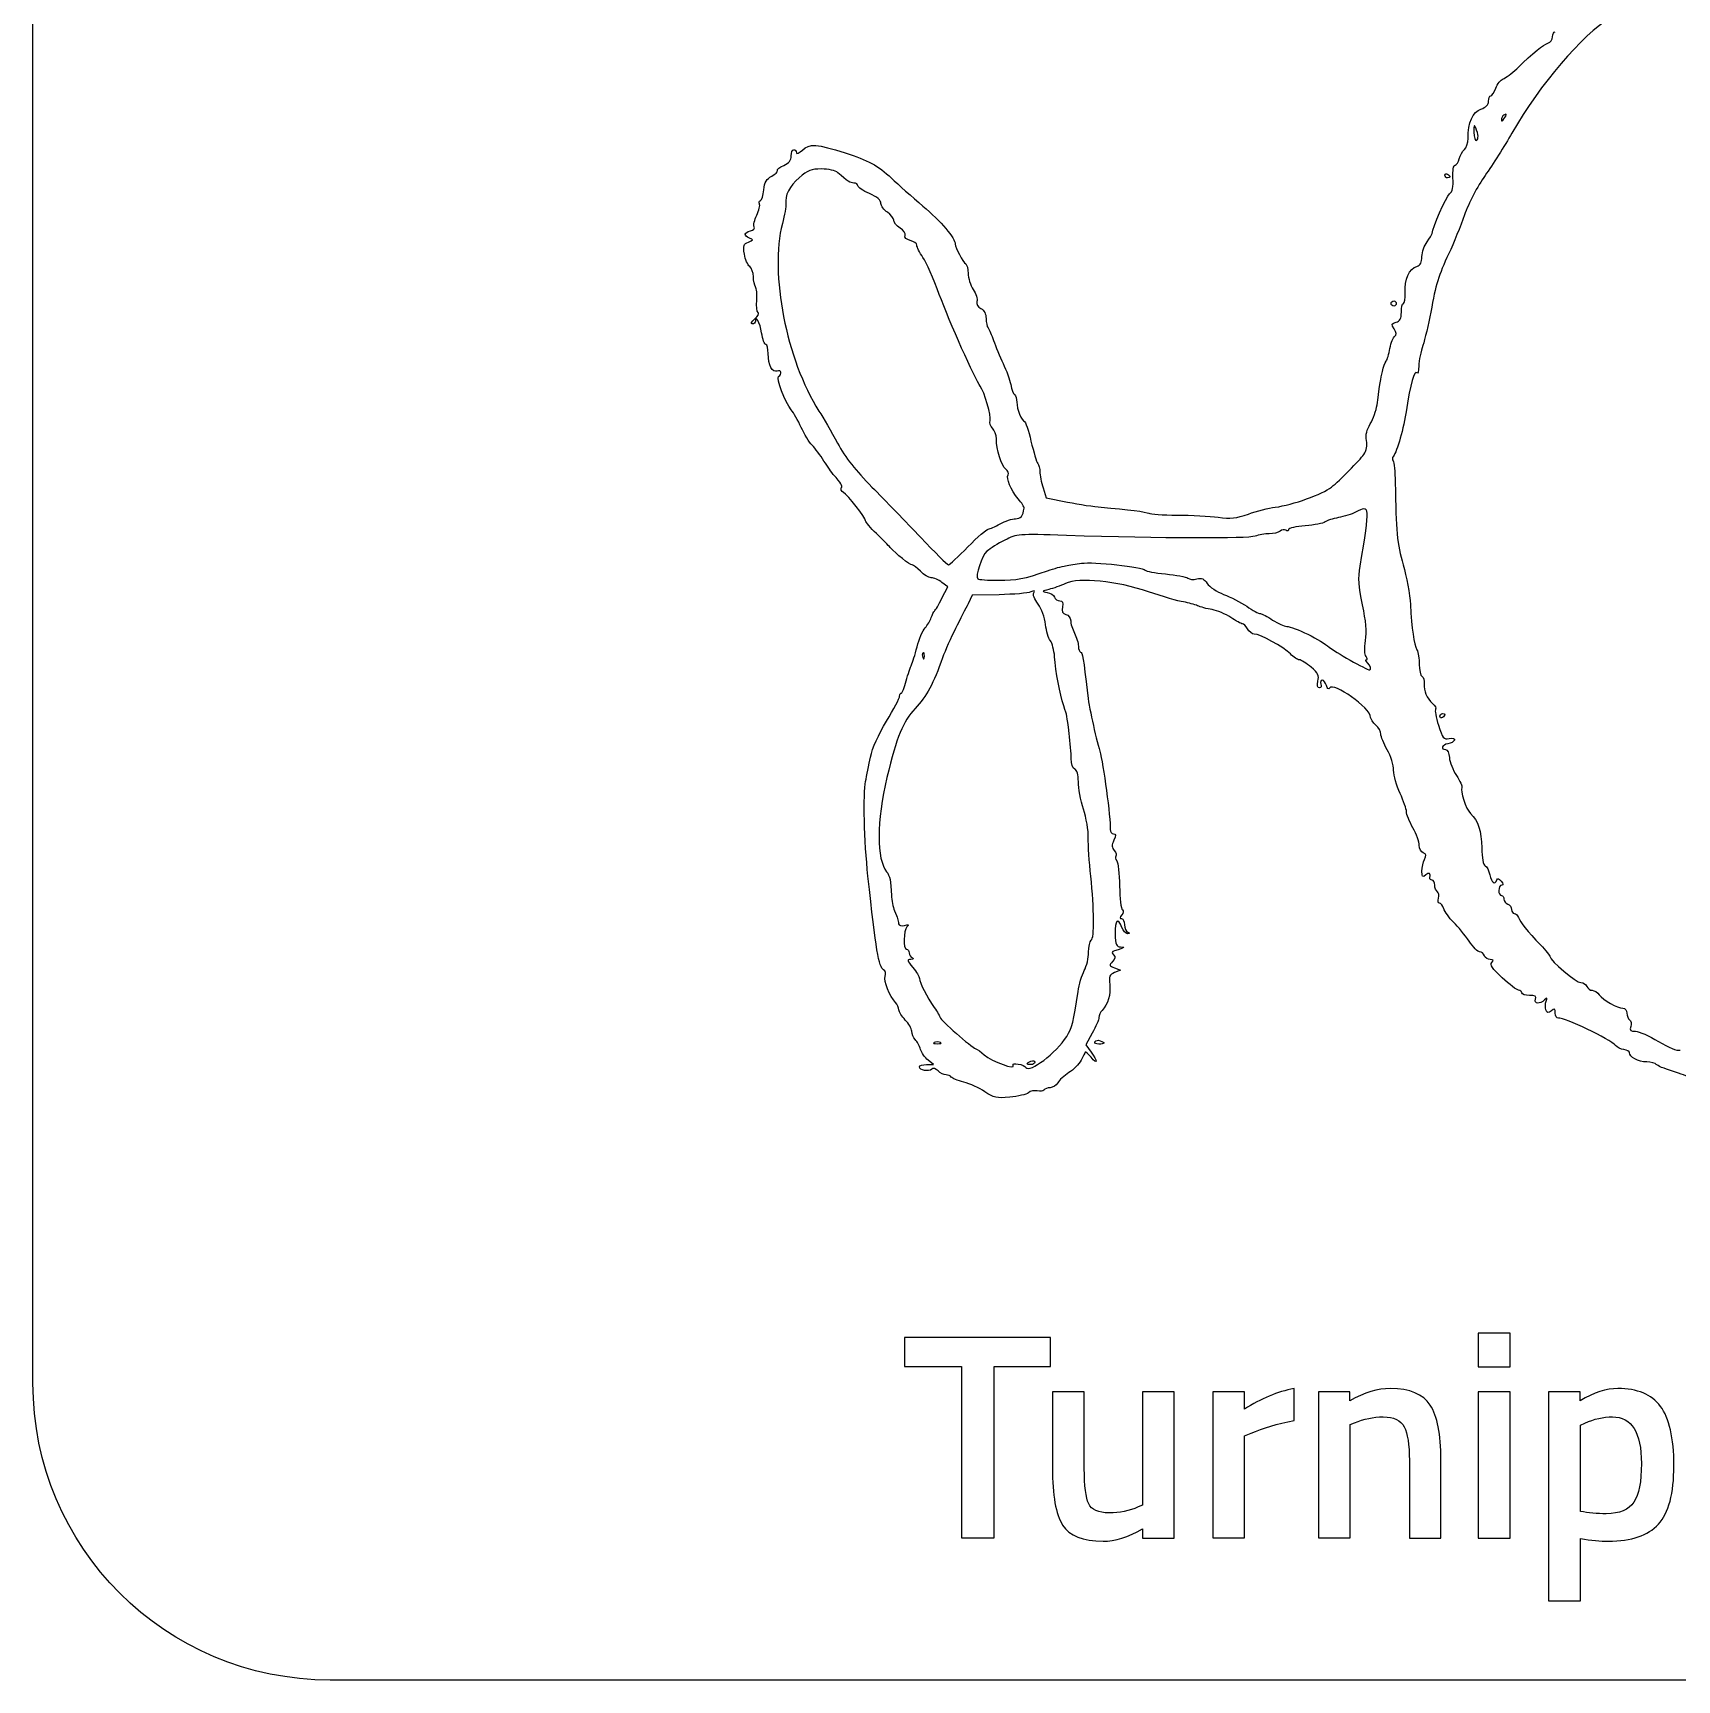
# Model space of a CAD drawing. Extents: x 134 to 417, y 456 to 598.
# Drawn here: x 134 to 226.4, y 456.1 to 548.6 of the extents above; entities that cross this region are included whole.
import ezdxf

# ---------------------------------------------------------------- set-up
doc = ezdxf.new("R2010")
doc.units = 0
doc.layers.add('Layer_1', color=7, linetype='CONTINUOUS')

msp = doc.modelspace()

# ---------------------------------------------------------------- linework, layer by layer
at = {"layer": 'Layer_1', "color": 7}
for points in [[(133.991518, 472.747011), (133.991518, 581.087021)], [(190.749654, 523.067839), (190.924523, 522.507487), (192.130801, 522.267959)], [(185.07291, 516.85526), (185.405315, 517.496627), (185.07291, 517.752312)], [(188.279303, 517.060857), (186.776031, 517.03818), (186.535964, 516.554391)], [(208.984887, 513.231562), (208.98487, 513.231789)], [(193.431495, 501.233329), (193.431643, 501.232167)], [(194.771707, 496.078328), (195.112281, 495.9468), (194.772535, 495.815556)], [(193.517697, 492.414151), (193.147534, 491.751128), (193.445668, 491.347871)], [(184.200318, 490.64811), (184.59646, 490.650945), (184.287682, 490.899827)], [(193.068896, 467.950139), (193.068896, 472.256759), (191.275897, 472.256674)], [(191.275897, 472.256674), (191.275897, 467.966154)], [(196.339859, 464.545757), (196.339859, 464.035975), (198.116714, 464.035975), (198.116714, 472.256674), (196.339859, 472.256674), (196.341361, 465.877304), (196.093811, 465.779225)], [(202.063005, 471.270898), (202.063005, 472.256731), (200.28615, 472.256731), (200.28615, 464.036031), (202.079123, 464.036031), (202.079123, 469.775282), (202.440937, 469.92325)], [(204.857923, 470.645405), (204.857923, 472.438375)], [(207.998549, 471.746976), (207.998549, 472.256731), (206.221694, 472.256731), (206.221694, 464.036031), (208.014667, 464.036031), (208.014667, 470.41543), (208.260771, 470.514926)], [(210.267607, 472.438261), (210.267592, 472.438375)], [(220.937519, 471.746976), (220.937519, 472.256731), (219.162127, 472.256731), (219.162127, 460.50137), (220.955091, 460.50137), (220.955091, 464.003802)], [(220.955091, 465.533036), (220.955091, 470.383115), (221.201195, 470.497351)], [(211.33548, 468.393846), (211.33548, 464.035918), (213.112332, 464.035918), (213.112332, 468.442176)], [(259.027668, 456.050863), (150.687652, 456.050863)]]:
    msp.add_lwpolyline(points, dxfattribs=at)
for points in [[(216.648488, 544.015928)], [(215.062464, 543.295616)], [(213.479323, 540.486624)], [(210.454211, 533.283987)], [(189.354489, 522.448951)], [(184.005519, 513.797811)], [(213.191215, 510.163483)], [(184.632695, 491.892094)], [(193.87961, 491.796709)], [(190.070717, 490.644283)], [(182.957049, 475.299213), (182.957049, 473.671786), (186.162129, 473.671786), (186.162129, 464.036031), (188.0049, 464.036031), (188.0049, 473.671786), (191.177753, 473.671786), (191.177753, 475.299213)], [(215.199726, 475.54526), (215.199726, 473.6556), (216.992693, 473.6556), (216.992693, 475.54526)], [(215.199726, 472.256674), (215.199726, 464.035975), (216.992693, 464.035975), (216.992693, 472.256674)], [(223.058608, 472.438346)], [(222.746607, 470.843065)]]:
    msp.add_lwpolyline(points, close=True, dxfattribs=at)
for points in [[(222.675052, 549.53136), (220.974123, 548.449801), (218.718904, 545.810973), (217.099329, 543.007168)], [(219.114079, 548.054929), (219.263295, 548.102268), (219.385412, 548.266394), (219.385412, 548.419436)], [(219.385412, 548.419436), (219.385412, 548.572507), (219.45024, 548.697798), (219.529468, 548.697798)], [(217.368663, 546.626523), (218.350959, 547.564706), (218.846035, 547.969861), (219.114079, 548.054929)], [(216.605554, 546.054803), (216.747967, 546.104409), (217.091361, 546.361654), (217.368663, 546.626523)], [(215.914034, 545.096523), (215.985523, 545.096523), (216.11209, 545.29183), (216.195316, 545.530592)], [(216.195316, 545.530592), (216.278541, 545.769269), (216.463161, 546.005225), (216.605554, 546.054803)], [(215.355121, 544.355773), (215.643101, 544.45612), (215.784094, 544.602387), (215.784094, 544.800926)], [(215.784094, 544.800926), (215.784094, 544.963351), (215.842572, 545.096523), (215.914034, 545.096523)], [(214.632476, 542.701276), (214.634052, 543.594728), (214.896665, 544.195984), (215.355121, 544.355773)], [(215.062492, 543.295672), (214.96515, 543.519609), (214.943352, 543.466602), (214.964555, 543.057562)], [(216.648488, 544.015928), (216.569259, 543.966888), (216.505423, 543.849817), (216.506642, 543.755424)], [(216.506642, 543.755424), (216.507951, 543.652243), (216.564582, 543.670101), (216.648488, 543.799928)], [(216.648488, 543.799928), (216.827325, 544.076589), (216.827325, 544.126535), (216.648488, 544.015928)], [(214.429714, 542.083153), (214.540775, 542.175279), (214.632023, 542.453499), (214.632476, 542.701276)], [(214.964555, 543.057562), (214.979579, 542.768173), (215.040467, 542.561301), (215.099881, 542.597868)], [(215.099881, 542.597868), (215.236171, 542.681773), (215.223075, 542.926063), (215.062464, 543.295616)], [(217.099329, 543.007168), (216.687438, 542.294084), (216.010108, 541.224516), (215.59415, 540.630289)], [(176.179915, 541.188935), (176.478352, 541.32103), (176.601685, 541.477389), (176.601685, 541.723663)], [(176.601685, 541.723663), (176.601685, 541.915002), (176.666513, 542.071729), (176.745742, 542.071729)], [(176.745742, 542.071729), (176.82497, 542.071729), (176.889798, 541.995761), (176.889798, 541.902501)], [(176.889798, 541.902501), (176.889798, 541.809524), (177.044428, 541.879824), (177.233443, 542.056139)], [(177.233443, 542.056139), (177.627614, 542.426457), (178.034774, 542.399159), (179.626805, 541.895698)], [(179.626805, 541.895698), (180.925608, 541.485071), (181.466189, 541.188567), (182.236938, 540.464145)], [(214.138865, 541.561323), (214.187763, 541.756063), (214.318667, 541.99097), (214.429714, 542.083153)], [(175.503305, 540.586346), (175.71596, 540.697748), (175.860309, 540.836929), (175.824057, 540.895578)], [(175.824057, 540.895578), (175.787802, 540.954255), (175.947959, 541.08635), (176.179915, 541.188935)], [(178.298376, 540.99085), (177.731952, 540.99085), (177.523577, 540.908646), (177.047651, 540.498076)], [(179.220098, 540.77485), (179.077431, 540.902126), (178.698898, 540.99085), (178.298376, 540.99085)], [(180.124968, 540.198652), (179.91186, 540.198652), (179.75048, 540.301266), (179.220098, 540.77485)], [(213.335266, 540.639128), (213.335266, 540.723033), (213.400094, 540.751663), (213.479323, 540.702624)], [(213.479323, 540.702624), (213.558551, 540.653584), (213.623379, 540.584986), (213.623379, 540.55012)], [(213.786037, 540.485575), (213.766761, 540.906038), (213.815035, 541.207106), (213.90152, 541.207106)], [(213.90152, 541.207106), (213.983158, 541.207106), (214.089968, 541.366413), (214.138865, 541.561323)], [(174.865141, 539.214378), (174.940997, 539.23989), (175.028615, 539.514935), (175.059853, 539.823231)], [(175.059853, 539.823231), (175.103507, 540.254126), (175.206064, 540.430611), (175.503305, 540.586346)], [(177.047651, 540.498076), (176.493098, 540.019559), (176.236432, 539.51434), (176.297783, 539.022047)], [(180.347119, 540.046431), (180.347119, 540.130054), (180.247141, 540.198652), (180.124968, 540.198652)], [(180.995357, 539.607515), (180.638827, 539.765121), (180.347119, 539.962753), (180.347119, 540.046431)], [(182.236938, 540.464145), (182.602916, 540.120132), (183.398437, 539.417339), (184.004759, 538.90234)], [(213.479323, 540.486624), (213.400094, 540.486624), (213.335266, 540.555222), (213.335266, 540.639128)], [(213.623379, 540.55012), (213.623379, 540.515254), (213.558551, 540.486624), (213.479323, 540.486624)], [(213.593621, 539.585235), (213.753722, 539.712227), (213.809423, 539.972957), (213.786037, 540.485575)], [(215.59415, 540.630289), (215.161515, 540.012251), (214.664091, 539.05981), (214.4318, 538.404695)], [(174.662464, 538.389496), (174.792574, 538.663606), (174.860379, 538.950557), (174.813126, 539.027008)], [(174.813126, 539.027008), (174.765872, 539.103543), (174.789315, 539.187732), (174.865141, 539.214378)], [(176.297783, 539.022047), (176.314224, 538.889953), (176.227313, 538.394428), (176.104602, 537.920872)], [(181.643596, 539.055978), (181.643596, 539.231443), (181.424534, 539.417679), (180.995357, 539.607515)], [(182.003729, 538.555209), (181.805644, 538.685036), (181.643596, 538.910334), (181.643596, 539.055978)], [(184.004759, 538.90234), (185.002829, 538.054611), (185.821081, 537.092532), (185.821081, 536.766775)], [(212.611728, 537.365112), (212.619949, 537.676328), (213.394422, 539.427175), (213.593621, 539.585235)], [(174.519938, 537.738803), (174.468206, 537.822425), (174.532127, 538.115301), (174.662464, 538.389496)], [(176.104602, 537.920872), (175.379284, 535.121773), (176.323408, 530.281162), (178.16091, 527.377833)], [(182.363862, 538.109802), (182.363862, 538.224888), (182.201805, 538.425439), (182.003729, 538.555209)], [(182.715301, 537.670091), (182.522007, 537.7968), (182.363862, 537.99463), (182.363862, 538.109802)], [(214.4318, 538.404695), (214.208459, 537.774837), (213.813964, 536.802469), (213.555129, 536.243902)], [(174.260852, 537.102794), (173.921528, 537.239991), (173.942898, 537.411118), (174.311365, 537.507496)], [(174.196647, 536.878857), (174.479431, 536.987991), (174.486226, 537.011802), (174.260852, 537.102794)], [(174.311365, 537.507496), (174.477787, 537.550866), (174.571642, 537.655181), (174.519938, 537.738803)], [(182.994826, 537.252378), (183.034397, 537.355559), (182.908624, 537.543439), (182.715301, 537.670091)], [(183.291625, 536.972315), (183.069558, 537.028157), (182.951507, 537.139276), (182.994826, 537.252378)], [(212.326829, 536.88549), (212.481771, 537.083631), (212.609982, 537.299405), (212.611728, 537.365112)], [(173.968458, 536.20903), (173.892291, 536.682643), (173.92316, 536.773323), (174.196647, 536.878857)], [(174.266736, 535.506009), (174.15114, 535.591332), (174.016919, 535.907792), (173.968458, 536.20903)], [(183.66035, 536.699906), (183.66035, 536.798835), (183.494409, 536.921575), (183.291625, 536.972315)], [(184.000133, 536.0184), (183.813245, 536.294211), (183.66035, 536.600976), (183.66035, 536.699906)], [(185.821081, 536.766775), (185.821081, 536.573169), (186.255275, 535.748939), (186.406415, 535.655509)], [(212.041925, 536.066901), (212.043668, 536.319184), (212.171893, 536.687433), (212.326829, 536.88549)], [(213.555129, 536.243902), (212.963601, 534.967347), (212.828145, 534.528091), (212.537979, 532.945395)], [(174.474771, 534.929811), (174.475967, 535.161402), (174.382333, 535.420602), (174.266736, 535.506009)], [(184.922637, 533.932214), (184.602144, 534.803726), (184.187015, 535.742532), (184.000133, 536.0184)], [(186.406415, 535.655509), (186.480626, 535.609587), (186.54177, 535.365269), (186.54228, 535.112447)], [(211.091173, 534.040441), (211.056109, 534.75463), (211.337447, 535.385877), (211.749035, 535.516498)], [(211.749035, 535.516498), (211.958232, 535.582828), (212.039612, 535.735899), (212.041925, 536.066901)], [(174.593883, 534.358431), (174.527184, 534.441203), (174.47358, 534.698306), (174.474771, 534.929811)], [(174.659902, 533.604557), (174.690261, 533.936438), (174.660554, 534.27566), (174.593883, 534.358431)], [(186.54228, 535.112447), (186.542878, 534.859597), (186.671568, 534.458324), (186.828406, 534.220611)], [(186.828406, 534.220611), (186.985247, 533.983068), (187.078961, 533.678967), (187.036611, 533.545143)], [(174.741965, 532.916277), (174.666478, 532.963049), (174.629543, 533.272677), (174.659902, 533.604557)], [(187.224627, 528.779225), (186.9405, 529.145858), (185.482896, 532.408706), (184.922637, 533.932214)], [(187.036611, 533.545143), (186.988535, 533.393206), (187.070315, 533.242602), (187.254652, 533.143928)], [(210.310155, 533.427987), (210.310155, 533.507074), (210.374983, 533.571987), (210.454211, 533.571987)], [(210.454211, 533.283987), (210.374983, 533.283987), (210.310155, 533.348901), (210.310155, 533.427987)], [(210.454211, 533.571987), (210.53344, 533.571987), (210.598268, 533.507074), (210.598268, 533.427987)], [(210.598268, 533.427987), (210.598268, 533.348617), (210.53344, 533.283987), (210.454211, 533.283987)], [(210.886285, 532.940854), (210.886285, 533.209011), (210.939151, 533.428243), (211.003753, 533.428243)], [(211.003753, 533.428243), (211.068354, 533.428243), (211.107671, 533.70377), (211.091173, 534.040441)], [(174.404897, 532.28075), (174.305854, 532.283528), (174.372072, 532.408309), (174.552043, 532.558545)], [(174.584954, 532.428435), (174.584954, 532.344529), (174.50394, 532.277915), (174.404897, 532.28075)], [(174.552043, 532.558545), (174.732015, 532.708498), (174.81748, 532.869619), (174.741965, 532.916277)], [(174.937289, 531.773461), (174.851796, 532.343622), (174.584954, 532.839628), (174.584954, 532.428435)], [(187.254652, 533.143928), (187.442759, 533.043298), (187.549679, 532.841726), (187.549679, 532.587742)], [(187.549679, 532.587742), (187.549679, 532.368624), (187.60127, 532.127906), (187.664312, 532.052617)], [(210.481835, 531.99462), (210.3153, 532.263345), (210.3278, 532.307424), (210.589892, 532.375965)], [(210.589892, 532.375965), (210.815388, 532.434926), (210.886285, 532.570139), (210.886285, 532.940854)], [(212.537979, 532.945395), (212.409456, 532.244415), (212.208576, 531.401703), (212.091568, 531.072714)], [(175.169985, 531.123449), (175.095604, 531.123449), (174.990892, 531.415956), (174.937289, 531.773461)], [(187.664312, 532.052617), (187.727355, 531.977216), (187.865912, 531.656476), (187.972223, 531.339562)], [(210.245907, 530.907307), (210.304046, 531.22422), (210.4233, 531.530164), (210.51089, 531.587169)], [(210.51089, 531.587169), (210.624956, 531.661436), (210.616707, 531.77709), (210.481835, 531.99462)], [(175.305197, 530.609811), (175.305197, 530.892425), (175.244338, 531.123449), (175.169985, 531.123449)], [(175.811581, 529.631688), (175.530838, 529.523972), (175.305197, 529.959798), (175.305197, 530.609811)], [(187.972223, 531.339562), (188.078522, 531.022649), (188.317553, 530.445543), (188.50341, 530.057112)], [(210.028377, 530.187052), (210.089889, 530.266422), (210.187769, 530.590394), (210.245907, 530.907307)], [(212.091568, 531.072714), (211.974554, 530.743725), (211.874689, 530.223965), (211.869643, 529.917681)], [(175.890583, 529.328466), (176.110693, 529.464529), (176.043909, 529.720809), (175.811581, 529.631688)], [(188.50341, 530.057112), (188.689249, 529.668709), (188.882178, 529.133187), (188.932096, 528.867099)], [(209.51837, 527.733439), (209.689838, 528.964498), (209.726405, 529.192063), (209.819974, 529.610825)], [(209.819974, 529.610825), (209.873066, 529.848369), (209.966865, 530.107824), (210.028377, 530.187052)], [(211.755067, 529.531319), (211.627111, 529.738248), (211.376109, 528.844995), (211.170144, 527.449442)], [(211.869643, 529.917681), (211.864541, 529.611398), (211.813036, 529.437549), (211.755067, 529.531319)], [(176.602768, 527.450088), (176.246422, 527.877213), (175.733079, 529.231124), (175.890583, 529.328466)], [(187.774946, 526.845345), (187.859701, 527.066164), (187.457876, 528.478214), (187.224627, 528.779225)], [(188.932096, 528.867099), (188.982014, 528.600926), (189.080348, 528.347764), (189.150591, 528.304365)], [(189.150591, 528.304365), (189.220833, 528.260995), (189.27832, 528.070224), (189.27832, 527.880557)], [(189.27832, 527.880557), (189.27832, 527.499865), (189.557306, 526.80189), (189.709489, 526.80189)], [(177.16178, 526.464), (176.986514, 526.847896), (176.734976, 527.291631), (176.602768, 527.450088)], [(178.16091, 527.377833), (178.386548, 527.02132), (178.856419, 526.211008), (179.205041, 525.577181)], [(187.910328, 526.42046), (187.791698, 526.538948), (187.73081, 526.730287), (187.774946, 526.845345)], [(209.141719, 526.666252), (209.304371, 526.933843), (209.473866, 527.413946), (209.51837, 527.733439)], [(211.170144, 527.449442), (211.016506, 526.408362), (210.653614, 525.119193), (210.436526, 524.84324)], [(177.776813, 525.455631), (177.613792, 525.626277), (177.337029, 526.080076), (177.16178, 526.464)], [(188.12681, 525.818948), (188.126376, 526.031263), (188.028958, 526.301858), (187.910328, 526.42046)], [(189.709489, 526.80189), (189.762752, 526.80189), (189.926623, 526.299506), (190.073696, 525.685493)], [(208.93017, 525.731216), (208.871323, 526.044983), (208.934989, 526.326236), (209.141719, 526.666252)], [(178.440364, 524.572243), (178.238424, 524.887398), (177.939831, 525.284929), (177.776813, 525.455631)], [(179.205041, 525.577181), (179.646911, 524.773814), (180.2322, 524.026942), (181.137396, 523.111323)], [(188.656053, 524.110195), (188.413492, 524.298983), (188.128057, 525.220498), (188.12681, 525.818948)], [(190.073696, 525.685493), (190.220757, 525.071452), (190.393671, 524.507499), (190.45794, 524.432211)], [(208.774746, 524.940406), (208.934478, 525.168312), (208.986296, 525.432047), (208.93017, 525.731216)], [(178.964892, 523.820976), (178.878407, 523.919055), (178.642295, 524.257087), (178.440364, 524.572243)], [(188.787637, 523.798157), (188.835741, 523.87611), (188.776582, 524.016425), (188.656053, 524.110195)], [(190.45794, 524.432211), (190.522202, 524.356809), (190.574785, 524.14526), (190.574785, 523.961773)], [(206.963101, 523.112031), (207.413113, 523.47257), (208.550971, 524.620913), (208.774746, 524.940406)], [(210.436526, 524.84324), (210.368466, 524.756784), (210.360841, 524.637729), (210.419518, 524.579051)], [(210.419518, 524.579051), (210.478252, 524.520374), (210.532989, 523.975272), (210.541153, 523.367836)], [(179.414898, 523.063531), (179.490385, 523.185704), (179.416638, 523.309861), (178.964892, 523.820976)], [(181.137396, 523.111323), (181.851574, 522.388942), (183.084134, 521.112671), (183.876426, 520.275175)], [(189.354504, 522.448923), (188.937272, 522.944759), (188.663272, 523.596926), (188.787637, 523.798157)], [(190.574785, 523.961773), (190.574785, 523.778372), (190.653474, 523.376022), (190.749654, 523.067839)], [(203.801913, 521.977493), (204.775481, 522.104769), (206.460677, 522.709512), (206.963101, 523.112031)], [(210.541153, 523.367836), (210.577635, 520.656809), (210.649578, 519.904692), (210.983474, 518.74331)], [(179.534917, 522.813231), (179.423544, 522.877578), (179.369544, 522.990113), (179.414898, 523.063531)], [(180.779046, 521.205959), (180.779046, 521.377739), (179.775247, 522.674476), (179.534917, 522.813231)], [(189.693862, 521.928794), (189.702933, 521.982085), (189.550344, 522.216198), (189.354489, 522.448951)], [(192.130801, 522.267959), (192.794255, 522.136148), (193.639297, 522.00377), (194.008671, 521.973751)], [(188.342067, 521.039509), (188.6242, 521.197965), (189.010352, 521.327622), (189.200203, 521.327622)], [(189.200203, 521.327622), (189.505791, 521.327622), (189.612717, 521.457732), (189.693862, 521.928794)], [(194.008671, 521.973751), (195.522009, 521.850728), (196.561168, 521.719483), (196.697001, 521.634302)], [(196.697001, 521.634302), (196.77623, 521.584696), (197.489293, 521.540192), (198.281585, 521.535373)], [(198.281585, 521.535373), (199.073874, 521.529704), (200.111057, 521.474995), (200.586433, 521.411783)], [(200.586433, 521.411783), (201.29485, 521.317672), (201.60201, 521.350554), (202.289357, 521.5932)], [(202.289357, 521.5932), (202.750591, 521.756192), (203.431243, 521.929049), (203.801913, 521.977493)], [(207.352106, 521.393131), (207.037928, 521.336438), (206.700474, 521.22617), (206.602209, 521.148217)], [(208.317311, 521.700038), (208.100631, 521.588069), (207.666283, 521.449739), (207.352106, 521.393131)], [(208.567865, 518.662573), (209.134344, 522.08898), (209.131688, 522.121181), (208.317311, 521.700038)], [(181.39127, 520.492649), (181.054545, 520.819313), (180.779046, 521.140309), (180.779046, 521.205959)], [(182.16614, 519.712951), (182.076678, 519.815282), (181.727994, 520.166013), (181.39127, 520.492649)], [(186.531591, 519.743027), (187.073144, 520.297625), (187.586634, 520.751395), (187.672677, 520.751395)], [(187.672677, 520.751395), (187.758709, 520.751395), (188.059946, 520.880939), (188.342067, 521.039509)], [(192.061962, 520.389099), (189.330996, 520.47754), (189.291515, 520.474706), (188.603317, 520.125761)], [(202.665056, 520.34828), (202.285301, 520.198044), (197.378943, 520.217036), (192.061962, 520.389099)], [(203.4634, 520.487745), (203.228039, 520.49058), (202.868787, 520.429068), (202.665056, 520.34828)], [(204.069311, 520.628343), (203.971402, 520.546989), (203.698752, 520.483776), (203.4634, 520.487745)], [(204.397673, 520.683052), (204.314987, 520.734076), (204.167217, 520.708564), (204.069311, 520.628343)], [(204.548051, 520.72302), (204.548051, 520.649887), (204.480388, 520.632028), (204.397673, 520.683052)], [(205.485797, 520.931083), (204.970039, 520.889698), (204.548051, 520.796154), (204.548051, 520.72302)], [(206.602209, 521.148217), (206.50396, 521.070265), (206.001558, 520.972753), (205.485797, 520.931083)], [(183.393689, 518.734857), (183.258533, 518.734857), (182.477789, 519.356948), (182.16614, 519.712951)], [(183.876426, 520.275175), (184.668718, 519.437707), (185.3687, 518.748463), (185.431946, 518.743559)], [(185.431946, 518.743559), (185.495216, 518.73789), (185.990029, 519.188428), (186.531591, 519.743027)], [(187.601031, 519.505795), (187.303748, 519.246425), (186.927673, 518.108031), (187.086685, 517.949036)], [(188.603317, 520.125761), (188.220436, 519.931587), (187.769407, 519.652772), (187.601031, 519.505795)], [(183.863568, 518.374743), (183.679997, 518.572885), (183.468555, 518.734857), (183.393689, 518.734857)], [(191.007057, 518.405414), (191.36359, 518.528154), (191.817354, 518.654013), (192.015431, 518.685194)], [(192.015431, 518.685194), (192.213516, 518.716375), (192.617578, 518.779587), (192.913373, 518.825509)], [(192.913373, 518.825509), (193.540436, 518.92302), (196.372483, 518.621698), (196.481143, 518.445921)], [(208.70098, 516.495345), (208.476533, 517.554907), (208.451673, 517.959694), (208.567865, 518.662573)], [(210.983474, 518.74331), (211.175663, 518.0749), (211.359677, 517.070132), (211.392428, 516.510488)], [(184.468912, 518.011398), (184.319555, 518.013128), (184.047134, 518.176658), (183.863568, 518.374743)], [(185.07291, 517.752312), (184.890076, 517.89291), (184.618287, 518.009414), (184.468912, 518.011398)], [(187.086685, 517.949036), (187.130112, 517.905666), (187.652625, 517.86995), (188.247821, 517.86995)], [(188.247821, 517.86995), (189.298559, 517.86995), (189.646566, 517.937414), (191.007057, 518.405414)], [(192.005994, 517.687937), (191.733812, 517.565764), (191.316682, 517.415811), (191.078991, 517.354469)], [(196.676802, 517.223679), (194.866909, 517.837408), (192.797663, 518.043061), (192.005994, 517.687937)], [(196.481143, 518.445921), (196.521792, 518.380157), (197.04079, 518.280094), (197.63447, 518.223685)], [(197.63447, 518.223685), (198.228152, 518.167276), (198.78872, 518.061827), (198.88018, 517.98926)], [(198.88018, 517.98926), (198.971654, 517.916693), (199.204367, 517.897134), (199.397361, 517.945606)], [(199.397361, 517.945606), (199.666001, 518.013071), (199.801344, 517.95411), (199.974679, 517.68822)], [(199.974679, 517.68822), (200.099205, 517.498299), (200.514716, 517.224444), (200.898026, 517.079934)], [(184.651877, 516.141865), (184.700633, 516.18155), (184.890073, 516.502517), (185.07291, 516.85526)], [(190.058301, 517.213928), (189.906676, 517.142778), (189.106106, 517.07418), (188.279303, 517.060857)], [(190.226027, 517.16829), (190.305397, 517.296699), (190.26095, 517.308888), (190.058301, 517.213928)], [(190.468757, 516.531572), (190.267526, 516.796611), (190.16407, 517.068028), (190.226027, 517.16829)], [(191.078991, 517.354469), (190.682575, 517.252139), (190.674369, 517.238249), (190.979751, 517.185808)], [(190.979751, 517.185808), (191.162869, 517.154343), (191.348062, 517.036422), (191.39131, 516.923603)], [(191.39131, 516.923603), (191.434538, 516.810784), (191.567795, 516.718658), (191.687397, 516.718658)], [(191.687397, 516.718658), (191.839844, 516.718658), (191.884887, 516.614343), (191.838115, 516.369543)], [(198.64182, 516.649068), (198.364507, 516.692721), (197.480259, 516.951241), (196.676802, 517.223679)], [(199.434112, 516.438454), (199.275656, 516.510737), (198.919123, 516.605414), (198.64182, 516.649068)], [(200.898026, 517.079934), (201.281335, 516.935367), (201.865924, 516.63274), (202.197115, 516.407272)], [(184.123967, 515.194894), (184.263148, 515.347398), (184.418949, 515.606825), (184.470148, 515.771121)], [(184.470148, 515.771121), (184.52137, 515.935531), (184.603122, 516.102265), (184.651877, 516.141865)], [(186.535964, 516.554391), (186.403927, 516.288217), (186.086798, 515.660939), (185.831212, 515.160227)], [(190.895559, 515.385468), (190.850233, 515.79309), (190.677716, 516.256356), (190.468757, 516.531572)], [(191.838115, 516.369543), (191.789756, 516.116409), (191.844635, 516.001294), (192.037391, 515.950866)], [(192.037391, 515.950866), (192.183687, 515.912598), (192.303422, 515.753008), (192.303422, 515.596167)], [(200.247928, 516.221036), (199.958788, 516.268375), (199.592569, 516.36617), (199.434112, 516.438454)], [(201.298708, 515.77852), (201.00992, 515.974394), (200.537067, 516.173641), (200.247928, 516.221036)], [(201.956369, 515.422205), (201.883462, 515.422205), (201.587496, 515.582646), (201.298708, 515.77852)], [(202.197115, 516.407272), (202.52831, 516.181918), (202.872076, 515.997354), (202.961035, 515.997354)], [(202.961035, 515.997354), (203.049986, 515.997354), (203.361284, 515.835213), (203.652774, 515.637241)], [(208.866722, 514.478608), (208.945894, 514.991254), (208.899179, 515.559713), (208.70098, 516.495345)], [(211.392428, 516.510488), (211.472677, 515.139001), (211.599215, 514.263521), (211.760765, 513.961659)], [(183.671467, 514.125128), (183.78114, 514.560898), (183.984766, 515.042277), (184.123967, 515.194894)], [(185.831212, 515.160227), (185.57564, 514.659515), (185.248301, 513.914031), (185.103822, 513.503603)], [(191.161562, 514.472428), (191.057105, 514.598287), (190.937398, 515.009169), (190.895559, 515.385468)], [(192.303422, 515.596167), (192.303422, 515.439411), (192.400254, 515.125389), (192.518629, 514.898447)], [(192.518629, 514.898447), (192.637003, 514.671392), (192.734232, 514.339965), (192.734714, 514.161723)], [(202.243144, 515.134091), (202.158332, 515.292548), (202.029299, 515.422205), (201.956369, 515.422205)], [(202.623129, 514.845978), (202.498943, 514.845978), (202.327948, 514.975521), (202.243144, 515.134091)], [(204.649155, 513.729581), (204.272887, 514.113987), (202.944501, 514.845978), (202.623129, 514.845978)], [(203.652774, 515.637241), (203.944263, 515.439099), (204.30144, 515.277099), (204.4465, 515.277099)], [(204.4465, 515.277099), (204.800355, 515.277099), (206.441337, 514.477162), (206.829689, 514.115376)], [(183.359546, 513.116759), (183.421426, 513.235531), (183.561797, 513.689357), (183.671467, 514.125128)], [(191.400324, 513.572031), (191.373395, 513.941386), (191.266019, 514.34657), (191.161562, 514.472428)], [(192.734714, 514.161723), (192.735145, 513.983424), (192.791435, 513.837581), (192.859665, 513.837581)], [(206.829689, 514.115376), (207.088407, 513.874431), (208.938609, 512.828192), (209.106181, 512.828192)], [(208.902694, 513.584702), (208.812807, 513.695254), (208.798917, 514.039861), (208.866722, 514.478608)], [(211.760765, 513.961659), (211.834466, 513.823895), (211.894787, 513.45148), (211.894787, 513.134028)], [(183.061979, 512.216419), (183.163771, 512.592775), (183.297651, 512.997902), (183.359546, 513.116759)], [(185.103822, 513.503603), (184.606427, 512.090674), (184.198963, 511.336375), (183.569666, 510.663628)], [(184.00549, 513.797811), (183.957613, 513.749906), (183.952511, 513.625748), (183.994152, 513.521717)], [(183.994152, 513.521717), (184.04013, 513.406913), (184.074259, 513.440929), (184.081175, 513.60874)], [(184.081175, 513.60874), (184.087412, 513.760677), (184.053396, 513.845717), (184.005519, 513.797811)], [(191.910685, 510.81171), (191.694033, 511.475839), (191.461158, 512.735443), (191.400324, 513.572031)], [(192.859665, 513.837581), (192.969791, 513.837581), (193.030027, 513.47452), (193.242002, 511.532759)], [(205.153339, 513.3996), (205.050526, 513.402435), (204.823636, 513.551254), (204.649155, 513.729581)], [(205.816022, 512.986649), (205.554356, 513.210586), (205.25616, 513.396397), (205.153339, 513.3996)], [(206.196551, 512.200205), (206.274815, 512.512072), (206.207039, 512.651962), (205.816022, 512.986649)], [(208.98487, 513.231789), (208.889796, 513.32675), (208.865305, 513.404702), (208.930473, 513.404702)], [(208.930473, 513.404702), (208.995642, 513.404702), (208.983141, 513.485773), (208.902694, 513.584702)], [(209.106181, 512.828192), (209.219879, 512.828192), (209.147511, 513.068854), (208.984887, 513.231562)], [(211.894787, 513.134028), (211.894787, 512.816576), (211.963442, 512.514431), (212.047347, 512.462585)], [(182.788322, 511.532164), (182.837049, 511.532164), (182.960186, 511.840091), (183.061979, 512.216419)], [(206.276431, 511.820872), (206.159247, 511.820872), (206.132828, 511.946447), (206.196551, 512.200205)], [(206.368586, 512.036872), (206.41428, 511.917817), (206.372837, 511.820872), (206.276431, 511.820872)], [(206.438686, 512.252872), (206.354526, 512.252872), (206.322976, 512.155644), (206.368586, 512.036872)], [(206.67022, 511.952598), (206.62702, 512.117858), (206.522847, 512.252872), (206.438686, 512.252872)], [(209.15767, 510.165383), (209.15767, 510.691946), (207.072564, 512.176252), (206.846563, 511.810583)], [(212.047347, 512.462585), (212.131253, 512.410711), (212.186443, 512.228727), (212.169974, 512.057911)], [(212.169974, 512.057911), (212.131508, 511.658991), (212.310431, 511.232292), (212.638439, 510.940636)], [(181.952269, 509.953124), (182.356019, 510.623546), (182.68937, 511.253121), (182.693049, 511.352164)], [(182.693049, 511.352164), (182.696734, 511.451093), (182.739623, 511.532164), (182.788322, 511.532164)], [(193.242002, 511.532759), (193.317687, 510.83949), (193.693572, 509.086828), (193.944447, 508.257439)], [(206.846563, 511.810583), (206.787688, 511.715339), (206.717474, 511.771748), (206.67022, 511.952598)], [(183.569666, 510.663628), (182.862065, 509.907146), (182.533932, 509.10548), (181.979694, 506.7792)], [(192.218664, 509.260876), (192.082516, 510.342038), (192.111514, 510.196025), (191.910685, 510.81171)], [(209.445775, 509.731937), (209.287318, 509.87537), (209.15767, 510.070394), (209.15767, 510.165383)], [(212.638439, 510.940636), (212.781163, 510.813643), (212.85733, 510.66936), (212.807752, 510.619782)], [(212.807752, 510.619782), (212.758174, 510.570176), (212.83213, 510.165587), (212.972049, 509.720661)], [(213.047158, 510.22698), (213.047158, 510.310885), (213.111986, 510.379483), (213.191215, 510.379483)], [(213.191215, 510.163483), (213.111986, 510.114444), (213.047158, 510.143641), (213.047158, 510.22698)], [(213.191215, 510.379483), (213.270443, 510.379483), (213.335271, 510.350854), (213.335271, 510.315987)], [(213.335271, 510.315987), (213.335271, 510.281121), (213.270443, 510.212239), (213.191215, 510.163483)], [(181.059035, 507.936359), (181.157652, 508.430778), (181.497322, 509.197663), (181.952269, 509.953124)], [(192.332333, 507.846331), (192.332333, 508.127811), (192.281196, 508.764472), (192.218664, 509.260876)], [(209.73388, 509.220142), (209.73388, 509.358189), (209.604223, 509.588532), (209.445775, 509.731937)], [(210.092278, 508.34211), (209.895157, 508.686945), (209.73388, 509.082038), (209.73388, 509.220142)], [(212.972049, 509.720661), (213.201258, 508.991958), (213.261052, 508.918286), (213.574717, 508.978239)], [(210.452411, 507.189288), (210.451377, 507.482731), (210.292254, 507.992315), (210.092278, 508.34211)], [(213.50408, 508.676349), (213.174553, 508.627877), (213.062471, 508.362469), (213.371306, 508.361958)], [(213.371306, 508.361958), (213.470518, 508.361817), (213.565734, 508.157297), (213.583394, 507.906941)], [(213.869923, 508.883562), (213.840754, 508.794837), (213.676146, 508.701577), (213.50408, 508.676349)], [(213.574717, 508.978239), (213.791142, 509.019625), (213.90287, 508.983908), (213.869923, 508.883562)], [(180.780276, 506.562406), (180.846068, 506.87932), (180.971501, 507.497613), (181.059035, 507.936359)], [(192.534018, 507.256923), (192.413517, 507.303128), (192.332333, 507.540387), (192.332333, 507.846331)], [(193.944447, 508.257439), (194.133745, 507.631635), (194.552121, 504.463096), (194.524846, 503.861924)], [(213.583394, 507.906941), (213.600969, 507.656925), (213.781706, 507.200916), (213.984924, 506.89381)], [(180.913816, 501.23245), (180.702011, 503.198561), (180.635255, 505.863751), (180.780276, 506.562406)], [(181.979694, 506.7792), (181.40023, 504.347017), (181.393526, 502.169698), (181.963253, 501.483061)], [(192.735703, 506.540835), (192.735703, 506.955402), (192.664922, 507.206693), (192.534018, 507.256923)], [(193.024984, 505.006696), (192.865876, 505.499159), (192.735703, 506.189537), (192.735703, 506.540835)], [(210.812871, 505.892806), (210.615579, 506.316643), (210.453364, 506.900041), (210.452411, 507.189288)], [(213.984924, 506.89381), (214.188168, 506.586677), (214.322391, 506.283568), (214.283222, 506.220185)], [(211.173004, 504.861846), (211.172295, 505.004995), (211.010182, 505.468998), (210.812871, 505.892806)], [(214.283222, 506.220185), (214.173493, 506.042736), (214.520851, 505.003414), (214.770997, 504.760938)], [(193.293907, 503.391969), (193.304962, 503.787572), (193.184093, 504.514205), (193.024984, 505.006696)], [(211.534543, 503.956403), (211.336458, 504.311187), (211.173778, 504.718639), (211.173004, 504.861846)], [(214.770997, 504.760938), (215.198436, 504.346541), (215.38838, 503.769322), (215.406164, 502.830771)], [(194.524846, 503.861924), (194.51861, 503.72331), (194.598207, 503.609924), (194.701813, 503.609924)], [(211.894676, 502.971732), (211.894676, 503.158535), (211.73262, 503.601619), (211.534543, 503.956403)], [(193.431643, 501.232167), (193.344704, 502.02445), (193.28271, 502.996365), (193.293907, 503.391969)], [(194.728175, 503.254063), (194.603734, 502.980803), (194.609205, 502.846157), (194.751703, 502.67435)], [(194.701813, 503.609924), (194.849923, 503.609924), (194.855536, 503.533672), (194.728175, 503.254063)], [(212.116969, 502.546819), (211.994711, 502.593591), (211.894676, 502.784929), (211.894676, 502.971732)], [(215.406164, 502.830771), (215.416936, 502.264919), (215.490892, 501.859508), (215.590558, 501.820475)], [(194.751703, 502.67435), (194.853864, 502.551326), (194.896383, 502.40931), (194.846153, 502.359222)], [(194.846153, 502.359222), (194.795923, 502.309049), (194.817155, 502.192828), (194.893379, 502.100986)], [(194.893379, 502.100986), (194.969546, 502.009143), (195.041489, 501.370271), (195.053224, 500.681197)], [(212.038733, 501.51274), (212.038733, 501.725622), (212.106368, 502.026321), (212.188997, 502.180753)], [(212.188997, 502.180753), (212.305303, 502.39817), (212.28906, 502.4808), (212.116969, 502.546819)], [(215.590558, 501.820475), (215.682117, 501.784758), (215.800719, 501.556569), (215.854095, 501.313385)], [(181.793197, 495.970951), (181.516762, 496.14188), (181.363263, 497.060249), (180.913816, 501.23245)], [(181.963253, 501.483061), (182.140645, 501.269329), (182.201533, 500.96795), (182.230588, 500.160246)], [(193.455873, 497.631997), (193.642733, 497.747367), (193.631508, 499.411474), (193.431495, 501.233329)], [(212.254818, 501.304677), (212.07187, 501.15274), (212.038733, 501.184772), (212.038733, 501.51274)], [(212.487968, 501.124677), (212.532443, 501.406441), (212.452166, 501.46852), (212.254818, 501.304677)], [(212.61496, 501.016677), (212.535731, 501.016677), (212.478585, 501.065433), (212.487968, 501.124677)], [(212.759016, 500.737181), (212.759016, 500.890819), (212.694188, 501.016677), (212.61496, 501.016677)], [(215.854095, 501.313385), (215.951267, 500.870982), (216.145536, 500.731036), (216.245642, 501.031338)], [(216.245642, 501.031338), (216.278977, 501.131401), (216.37099, 501.104472), (216.491377, 500.959338)], [(216.491377, 500.959338), (216.618511, 500.806267), (216.628943, 500.727464), (216.522133, 500.727464)], [(182.230588, 500.160246), (182.240226, 499.886986), (182.317555, 499.498129), (182.402056, 499.295934)], [(195.053224, 500.681197), (195.064846, 499.992094), (195.134862, 499.391008), (195.208563, 499.345455)], [(212.908941, 500.364935), (212.826481, 500.415959), (212.759016, 500.583487), (212.759016, 500.737181)], [(212.971275, 499.99629), (213.019464, 500.148227), (212.991401, 500.313969), (212.908941, 500.364935)], [(213.027741, 499.720195), (212.948512, 499.720195), (212.923086, 499.844353), (212.971275, 499.99629)], [(216.522133, 500.727464), (216.43321, 500.727464), (216.360445, 500.597921), (216.360445, 500.439351)], [(216.360445, 500.439351), (216.360445, 500.280894), (216.425273, 500.151266), (216.504502, 500.151266)], [(216.504502, 500.151266), (216.58373, 500.151266), (216.648558, 500.061124), (216.648558, 499.950573)], [(182.402056, 499.295934), (182.577436, 498.876151), (182.608702, 498.77572), (182.633817, 498.551357)], [(195.173867, 499.059383), (195.052572, 498.913398), (195.050616, 498.856139), (195.16678, 498.856139)], [(195.208563, 499.345455), (195.287054, 499.296983), (195.272683, 499.178494), (195.173867, 499.059383)], [(213.26999, 499.410822), (213.21599, 499.580901), (213.106969, 499.720195), (213.027741, 499.720195)], [(213.819897, 498.6468), (213.57144, 498.896816), (213.32399, 499.240687), (213.26999, 499.410822)], [(216.648558, 499.950573), (216.648558, 499.840305), (216.745787, 499.712462), (216.864643, 499.666966)], [(216.864643, 499.666966), (216.983472, 499.621329), (217.080729, 499.484699), (217.080729, 499.363461)], [(217.080729, 499.363461), (217.080729, 499.242138), (217.147569, 499.142925), (217.229292, 499.142925)], [(217.229292, 499.142925), (217.311015, 499.142925), (217.416719, 499.041729), (217.464199, 498.917854)], [(182.633817, 498.551357), (182.644021, 498.459798), (182.784932, 498.425216), (182.96068, 498.471137)], [(183.104736, 498.387231), (182.902144, 498.184554), (182.88474, 497.127628), (183.084043, 497.127628)], [(182.96068, 498.471137), (183.192497, 498.531798), (183.22844, 498.510822), (183.104736, 498.387231)], [(195.18429, 498.352082), (194.96177, 498.93738), (194.779037, 498.765118), (194.802395, 497.99211)], [(195.16678, 498.856139), (195.255703, 498.856139), (195.328468, 498.699383), (195.328468, 498.508016)], [(195.50484, 498.003335), (195.403842, 497.997666), (195.259586, 498.154139), (195.18429, 498.352082)], [(195.328468, 498.508016), (195.328468, 498.316677), (195.409483, 498.127209), (195.508525, 498.087241)], [(214.687349, 497.587663), (214.458707, 497.92011), (214.068342, 498.396728), (213.819897, 498.6468)], [(217.464199, 498.917854), (217.568458, 498.646012), (217.976423, 498.13674), (218.701312, 497.373114)], [(193.311816, 496.968123), (193.311816, 497.284299), (193.376645, 497.583043), (193.455873, 497.631997)], [(195.112261, 497.260488), (195.395769, 497.24915), (195.371972, 497.234976), (194.764054, 497.039386)], [(194.802395, 497.99211), (194.82082, 497.379543), (194.867195, 497.270296), (195.112261, 497.260488)], [(195.508525, 498.087241), (195.650172, 498.029981), (195.649435, 498.012123), (195.50484, 498.003335)], [(215.284161, 496.983175), (215.18458, 496.983175), (214.916006, 497.255301), (214.687349, 497.587663)], [(218.701312, 497.373114), (218.998423, 497.060141), (219.241511, 496.761058), (219.241511, 496.708447)], [(183.084043, 497.127628), (183.163272, 497.127628), (183.2281, 497.035786), (183.2281, 496.923534)], [(183.323316, 496.562967), (183.087785, 496.551628), (183.099747, 496.502589), (183.431373, 496.108403)], [(183.2281, 496.923534), (183.2281, 496.811282), (183.309114, 496.686841), (183.408157, 496.646872)], [(183.408157, 496.646872), (183.511111, 496.605203), (183.474799, 496.569487), (183.323316, 496.562967)], [(193.06781, 495.93223), (193.202002, 496.185647), (193.311816, 496.651946), (193.311816, 496.968123)], [(194.654409, 496.432998), (194.452753, 496.231455), (194.464091, 496.197156), (194.771707, 496.078328)], [(194.764054, 497.039386), (194.615263, 496.991764), (194.602961, 496.931102), (194.718784, 496.815165)], [(194.718784, 496.815165), (194.83458, 496.699512), (194.817118, 496.595764), (194.654409, 496.432998)], [(215.548152, 496.767175), (215.502542, 496.885946), (215.383742, 496.983175), (215.284161, 496.983175)], [(215.880483, 496.551175), (215.743314, 496.551175), (215.593756, 496.648403), (215.548152, 496.767175)], [(216.550638, 495.529654), (215.996332, 496.046863), (215.846368, 496.267625), (215.967223, 496.388466)], [(215.967223, 496.388466), (216.088064, 496.509222), (216.065784, 496.551175), (215.880483, 496.551175)], [(219.241511, 496.708447), (219.241511, 496.500951), (220.719926, 495.253395), (220.965738, 495.253395)], [(182.466201, 494.127553), (182.138179, 494.464082), (181.783474, 495.364479), (181.879909, 495.61577)], [(181.879909, 495.61577), (181.931613, 495.750416), (181.892948, 495.909383), (181.793197, 495.970951)], [(183.431373, 496.108403), (183.636488, 495.864624), (183.80431, 495.58663), (183.80431, 495.49062)], [(183.80431, 495.49062), (183.80431, 495.265266), (184.232126, 494.4276), (184.638679, 493.856646)], [(192.719492, 494.750948), (192.776865, 495.14709), (192.933621, 495.678671), (193.06781, 495.93223)], [(194.772535, 495.815556), (194.480308, 495.702737), (194.441927, 495.60891), (194.498113, 495.145389)], [(217.476785, 494.827994), (217.377743, 494.830828), (216.960982, 495.146778), (216.550638, 495.529654)], [(192.082955, 492.230013), (192.385672, 492.707934), (192.474598, 493.06011), (192.719492, 494.750948)], [(194.498113, 495.145389), (194.564358, 494.598586), (194.399666, 494.041436), (194.069585, 493.695694)], [(217.656842, 494.678324), (217.656842, 494.757694), (217.575799, 494.824876), (217.476785, 494.827994)], [(218.084479, 494.534324), (217.849289, 494.534324), (217.656842, 494.599238), (217.656842, 494.678324)], [(218.429201, 494.318324), (218.491421, 494.480466), (218.40539, 494.534324), (218.084479, 494.534324)], [(219.018478, 494.210324), (219.095439, 494.412435), (219.078488, 494.426608), (218.933042, 494.282324)], [(220.965738, 495.253395), (221.109681, 495.253395), (221.264742, 495.156166), (221.310346, 495.037395)], [(221.310346, 495.037395), (221.355955, 494.918623), (221.488843, 494.821395), (221.605696, 494.821395)], [(221.605696, 494.821395), (221.72254, 494.821395), (221.902835, 494.708009), (222.006362, 494.569395)], [(222.006362, 494.569395), (222.237527, 494.259823), (223.021239, 493.813111), (223.333234, 493.813111)], [(182.651729, 493.724863), (182.651729, 493.84165), (182.568249, 494.022841), (182.466201, 494.127553)], [(183.011862, 493.152378), (182.813777, 493.35052), (182.651729, 493.608076), (182.651729, 493.724863)], [(184.638679, 493.856646), (184.813605, 493.610882), (184.96082, 493.355169), (184.965814, 493.288186)], [(194.069585, 493.695694), (193.969636, 493.591096), (193.887856, 493.409027), (193.887856, 493.291276)], [(218.933042, 494.282324), (218.677187, 494.02834), (218.327511, 494.053285), (218.429201, 494.318324)], [(219.011675, 493.72594), (218.962636, 493.853783), (218.965725, 494.071682), (219.018478, 494.210324)], [(219.315195, 493.671515), (219.141573, 493.527515), (219.083859, 493.53772), (219.011675, 493.72594)], [(219.529579, 493.537436), (219.529579, 493.797373), (219.493777, 493.819767), (219.315195, 493.671515)], [(219.709636, 493.253972), (219.610593, 493.239798), (219.529579, 493.36594), (219.529579, 493.537436)], [(223.333234, 493.813111), (223.464733, 493.813111), (223.563095, 493.693489), (223.563095, 493.533615)], [(223.563095, 493.533615), (223.563095, 493.379694), (223.63056, 493.212336), (223.71302, 493.161369)], [(183.371992, 492.520989), (183.371992, 492.670091), (183.209936, 492.954321), (183.011862, 493.152378)], [(184.965814, 493.288186), (184.976019, 493.150989), (186.731838, 491.614299), (186.968582, 491.535383)], [(193.887856, 493.291276), (193.887856, 493.173638), (193.721292, 492.778828), (193.517697, 492.414151)], [(222.920459, 491.720683), (222.63641, 492.068551), (220.043098, 493.306951), (219.709636, 493.253972)], [(223.775325, 492.792724), (223.705196, 492.571621), (223.758601, 492.516629), (224.042859, 492.516629)], [(223.71302, 493.161369), (223.79548, 493.110346), (223.823514, 492.944519), (223.775325, 492.792724)], [(183.569085, 492.05262), (183.460689, 492.160904), (183.371992, 492.371773), (183.371992, 492.520989)], [(183.872531, 491.502132), (183.814024, 491.696589), (183.677479, 491.944224), (183.569085, 492.05262)], [(184.632718, 491.892094), (184.533676, 491.852126), (184.614576, 491.819528), (184.812775, 491.819528)], [(184.992831, 491.892094), (184.893789, 491.932063), (184.731732, 491.932063), (184.632695, 491.892094)], [(184.812775, 491.819528), (185.01086, 491.819528), (185.091874, 491.852126), (184.992831, 491.892094)], [(189.789738, 490.489682), (189.994825, 490.157858), (191.488377, 491.29132), (192.082955, 492.230013)], [(193.879619, 491.796709), (193.716485, 491.796709), (193.621326, 491.858787), (193.668154, 491.934472)], [(193.668154, 491.934472), (193.714982, 492.010157), (193.848466, 492.035669), (193.964763, 491.991165)], [(193.964763, 491.991165), (194.262534, 491.876929), (194.227449, 491.796709), (193.87961, 491.796709)], [(223.394335, 491.487392), (223.216036, 491.515739), (223.002791, 491.620054), (222.920459, 491.720683)], [(224.042859, 492.516629), (224.238166, 492.516629), (224.818152, 492.261511), (225.331705, 491.94936)], [(225.331705, 491.94936), (225.921481, 491.591061), (226.37196, 491.409955), (226.554619, 491.457719)], [(184.287682, 490.899827), (184.117859, 491.03674), (183.931038, 491.307761), (183.872531, 491.502132)], [(186.968582, 491.535383), (187.052686, 491.507036), (187.268014, 491.353965), (187.447099, 491.194375)], [(187.447099, 491.194375), (187.895123, 490.795313), (189.266156, 490.315493), (189.075104, 490.624611)], [(189.075104, 490.624611), (189.033208, 490.692359), (189.159973, 490.71702), (189.356839, 490.67932)], [(189.854631, 490.700976), (189.854631, 490.732157), (189.95186, 490.794803), (190.070717, 490.840441)], [(190.070717, 490.840441), (190.189545, 490.886079), (190.286802, 490.860283), (190.286802, 490.783748)], [(190.286802, 490.783748), (190.286802, 490.706929), (190.189573, 490.644283), (190.070717, 490.644283)], [(192.883762, 490.892031), (192.772531, 490.671496), (192.465927, 490.357729), (192.202461, 490.194907)], [(193.123205, 491.349515), (193.102795, 491.318617), (192.994994, 491.112539), (192.883762, 490.892031)], [(193.447304, 491.061402), (193.289499, 491.250756), (193.143657, 491.380554), (193.123205, 491.349515)], [(193.445668, 491.347871), (193.825996, 490.833468), (193.8273, 490.605109), (193.447304, 491.061402)], [(223.703218, 491.31618), (223.711722, 491.382794), (223.572626, 491.459896), (223.394335, 491.487392)], [(224.67096, 490.793669), (224.211095, 490.799339), (223.674409, 491.088019), (223.703218, 491.31618)], [(225.211425, 490.658457), (225.166978, 490.730457), (224.923776, 490.791402), (224.67096, 490.793669)], [(183.804171, 490.517717), (183.804171, 490.587732), (183.982442, 490.646409), (184.200318, 490.64811)], [(184.492738, 490.382787), (184.334791, 490.224898), (183.804171, 490.328646), (183.804171, 490.517717)], [(184.854728, 490.294063), (184.712655, 490.436079), (184.578888, 490.468961), (184.492738, 490.382787)], [(185.297936, 490.068709), (185.178115, 490.068709), (184.978667, 490.170189), (184.854728, 490.294063)], [(185.593881, 489.942283), (185.550936, 490.011732), (185.417765, 490.068709), (185.297936, 490.068709)], [(186.295547, 489.658819), (185.952574, 489.745276), (185.636826, 489.872835), (185.593881, 489.942283)], [(189.356839, 490.67932), (189.553677, 490.641619), (189.748491, 490.556296), (189.789738, 490.489682)], [(190.070717, 490.644283), (189.951888, 490.644283), (189.854631, 490.669795), (189.854631, 490.700976)], [(192.202461, 490.194907), (191.93898, 490.032198), (191.657149, 489.774983), (191.576134, 489.623613)], [(226.120258, 490.275751), (225.664838, 490.414365), (225.255864, 490.58657), (225.211425, 490.658457)], [(227.085146, 489.902287), (227.009886, 489.969184), (226.57568, 490.137279), (226.120258, 490.275751)], [(187.482067, 489.119783), (187.172453, 489.32983), (186.638519, 489.572476), (186.295547, 489.658819)], [(188.883057, 488.813754), (188.144201, 488.746857), (187.978377, 488.782857), (187.482067, 489.119783)], [(189.931037, 489.064054), (189.815581, 488.968243), (189.343984, 488.855707), (188.883057, 488.813754)], [(190.429696, 489.162699), (190.270899, 489.204085), (190.046497, 489.159865), (189.931037, 489.064054)], [(190.799096, 489.217691), (190.754734, 489.145975), (190.588482, 489.12103), (190.429696, 489.162699)], [(191.154302, 489.348369), (191.003301, 489.348369), (190.843466, 489.289691), (190.799096, 489.217691)], [(191.576134, 489.623613), (191.49512, 489.472243), (191.305284, 489.348369), (191.154302, 489.348369)], [(150.687652, 456.050863), (141.437993, 456.050863), (133.991518, 463.497335), (133.991518, 472.747011)], [(204.857923, 472.438375), (203.926198, 472.26291), (202.994736, 471.873798), (202.063005, 471.270898)], [(210.267592, 472.438375), (209.555093, 472.438375), (208.798747, 472.207351), (207.998549, 471.746976)], [(212.50296, 471.500787), (212.108346, 472.125572), (211.363761, 472.438261), (210.267607, 472.438261)], [(223.058608, 472.438375), (222.400919, 472.438375), (221.693865, 472.207351), (220.937519, 471.746976)], [(225.443375, 471.434939), (224.939143, 472.103603), (224.143807, 472.438346), (223.058608, 472.438346)], [(213.112332, 468.442176), (213.112332, 469.867181), (212.90855, 470.886917), (212.50296, 471.500787)], [(226.199234, 468.098022), (226.199234, 469.665524), (225.947602, 470.777244), (225.443375, 471.434939)], [(202.440937, 469.92325), (203.109585, 470.219216), (203.915234, 470.459083), (204.857923, 470.645405)], [(208.260771, 470.514926), (208.775968, 470.734044), (209.313065, 470.843065), (209.8721, 470.843065)], [(209.8721, 470.843065), (210.464025, 470.843065), (210.853227, 470.656261), (211.03958, 470.283477)], [(221.201195, 470.497351), (221.716386, 470.727524), (222.23141, 470.843065), (222.746607, 470.843065)], [(222.746601, 470.843121), (223.831791, 470.843121), (224.374042, 469.971241), (224.374042, 468.228359)], [(211.03958, 470.283477), (211.2369, 469.910806), (211.33548, 469.281713), (211.33548, 468.393846)], [(191.275897, 467.966154), (191.275897, 466.442504), (191.467916, 465.373474), (191.851583, 464.759603)], [(193.315, 465.959395), (193.150562, 466.299213), (193.068896, 466.963597), (193.068896, 467.950139)], [(224.374042, 468.228359), (224.374042, 467.197994), (224.232763, 466.470312), (223.947771, 466.042819)], [(225.327651, 464.809436), (225.908617, 465.445219), (226.199234, 466.54149), (226.199234, 468.098022)], [(194.466362, 465.449641), (193.863489, 465.449641), (193.479429, 465.61972), (193.315, 465.959395)], [(196.093811, 465.779225), (195.600535, 465.560107), (195.058293, 465.449641), (194.466362, 465.449641)], [(223.947771, 466.042819), (223.662773, 465.615326), (223.146283, 465.401225), (222.400896, 465.401225)], [(222.400896, 465.401225), (221.874741, 465.401225), (221.393557, 465.445446), (220.955091, 465.533036)], [(222.516621, 463.855833), (223.821037, 463.855833), (224.757652, 464.173682), (225.327651, 464.809436)], [(191.851583, 464.759603), (192.235238, 464.156731), (192.991581, 463.855805), (194.120626, 463.855805)], [(194.120626, 463.855805), (194.800238, 463.855805), (195.539669, 464.085411), (196.339859, 464.545757)], [(220.955091, 464.003802), (221.547013, 463.905156), (222.067199, 463.855833), (222.516621, 463.855833)]]:
    msp.add_open_spline(points, degree=3, dxfattribs=at)

doc.saveas('drawing.dxf')
